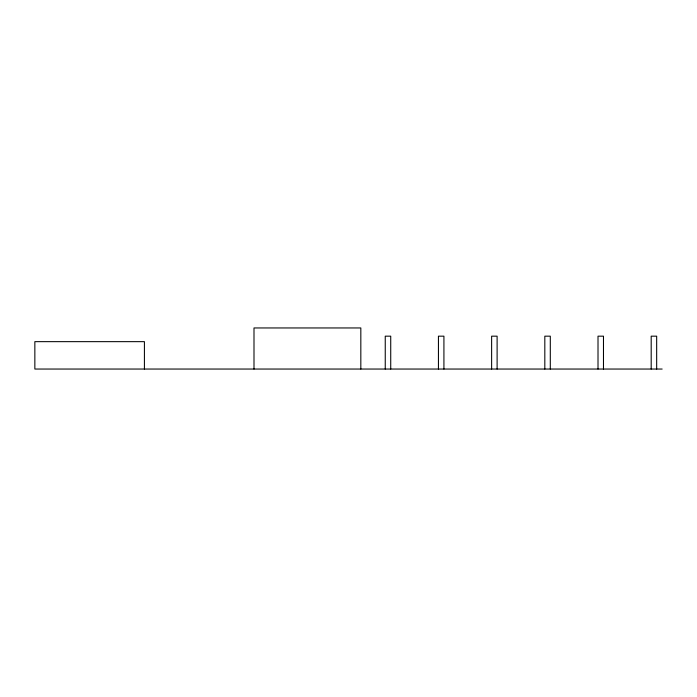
<?xml version="1.0" encoding="UTF-8"?>
<svg xmlns="http://www.w3.org/2000/svg" width="697" height="697" viewBox="0 0 697 697"><rect width="100%" height="100%" fill="white"/><g stroke="black" fill="none" stroke-linecap="round" stroke-linejoin="round"><path stroke-width="1.05" d="M662.15 369.044L34.85 369.044L34.85 341.652L144.418 341.652L144.418 369.044M656.67 369.044L656.67 336.172L651.19 336.172L651.19 369.044M603.48 369.044L603.48 336.172L598.009 336.172L598.009 369.044M550.299 369.044L550.299 336.172L544.819 336.172L544.819 369.044M497.109 369.044L497.109 336.172L491.629 336.172L491.629 369.044M443.919 369.044L443.919 336.172L438.439 336.172L438.439 369.044M390.729 369.044L390.729 336.172L385.249 336.172L385.249 369.044M360.828 369.044L360.828 327.956L253.996 327.956L253.996 369.044"/></g></svg>
